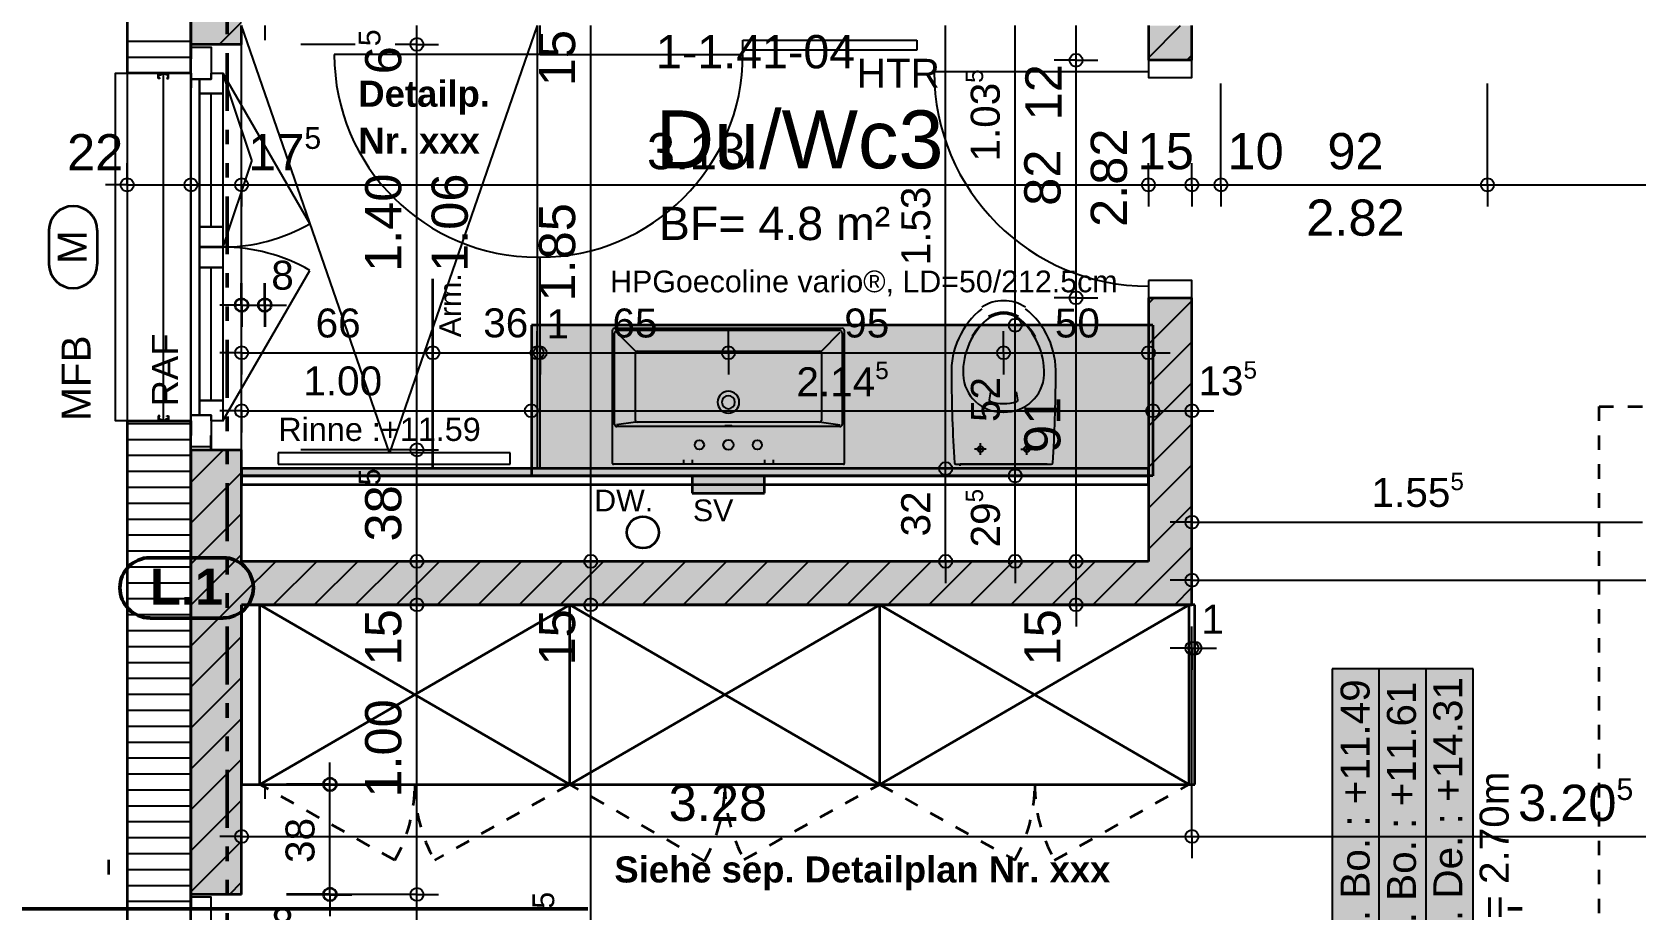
# Model space of a CAD drawing. Header units: centimetres. Extents: x 0.3 to 84.3, y 0.3 to 59.7.
# Drawn here: x 30.56 to 41.63, y 34.49 to 40.55 of the extents above; entities that cross this region are included whole.
import ezdxf

# ---------------------------------------------------------------- set-up
doc = ezdxf.new("R2010")
doc.units = ezdxf.units.CM
for name, pattern in [('AUSGEZOGEN', [0]), ('LINIE_17', [0.05, 0, -0.05]), ('LINIE_23', [0.79, 0.4, -0.13, 0, -0.13, 0, -0.13]), ('PHANTOM', [63.5, 31.75, -6.35, 6.35, -6.35, 6.35, -6.35]), ('PUNKT', [6.35, 0, -6.35]), ('RAND', [44.45, 12.7, -6.35, 12.7, -6.35, 0, -6.35]), ('STRICHPUNKT', [25.4, 12.7, -6.35, 0, -6.35]), ('VERDECKT', [9.525, 6.35, -3.175])]:
    doc.linetypes.add(name, pattern=pattern)
for name, color, linetype, lineweight in [('Bad', 7, 'AUSGEZOGEN', 25), ('Bauachsen grob', 7, 'RAND', 25), ('Daemmung', 7, 'AUSGEZOGEN', 35), ('Decke', 7, 'AUSGEZOGEN', 35), ('Detailmasse', 7, 'AUSGEZOGEN', 25), ('Einbaumoebel', 7, 'AUSGEZOGEN', 25), ('Fenster', 7, 'AUSGEZOGEN', 35), ('Fensterleibung Beton', 7, 'AUSGEZOGEN', 35), ('Fuellflaeche tragende Wände MW', 7, 'AUSGEZOGEN', 25), ('Konstruktion oben', 7, 'VERDECKT', 25), ('Leichtbauwaende', 7, 'AUSGEZOGEN', 35), ('Oeffnungsrichtung Fenster', 7, 'AUSGEZOGEN', 25), ('Raumbezeichnung', 7, 'AUSGEZOGEN', 35), ('Rolladen', 7, 'AUSGEZOGEN', 25), ('Schnittbegrenzung', 7, 'AUSGEZOGEN', 25), ('Text Koten', 7, 'AUSGEZOGEN', 50), ('Text Werkplan Ausfuehrung', 7, 'AUSGEZOGEN', 50), ('Tuerzarge', 7, 'AUSGEZOGEN', 25), ('Vermassung Decke', 180, 'VERDECKT', 50), ('Vorhangbrett', 7, 'AUSGEZOGEN', 25), ('Wand Mauerwerk tragend', 7, 'AUSGEZOGEN', 35), ('Werkplan- Ausfuehrungsmasse', 7, 'AUSGEZOGEN', 25)]:
    doc.layers.add(name, color=color, linetype=linetype, lineweight=lineweight)
for name, color, linetype, lineweight, true_color in [('Elektro Text', 7, 'AUSGEZOGEN', 35, 0x656565), ('Fachplaner Sanitaer', 7, 'AUSGEZOGEN', 35, 0x656565), ('HLK Apparate', 7, 'AUSGEZOGEN', 35, 0x656565), ('HLK Text', 7, 'AUSGEZOGEN', 35, 0x656565), ('Sanitaer Apparate', 7, 'AUSGEZOGEN', 35, 0x656565), ('Sanitaer Leitungen', 7, 'AUSGEZOGEN', 35, 0x656565), ('Sanitaer Text', 7, 'AUSGEZOGEN', 35, 0x656565), ('Sanitaer Vermassung', 7, 'AUSGEZOGEN', 35, 0x656565)]:
    doc.layers.add(name, color=color, linetype=linetype, lineweight=lineweight, true_color=true_color)
doc.styles.add('ARIAL', font='ARIAL.TTF')

msp = doc.modelspace()

# ---------------------------------------------------------------- hatches: boundary and pattern name
at = {"layer": 'Bad', "linetype": 'AUSGEZOGEN', "lineweight": 25, "true_color": 0xa8ffff}
h = msp.add_hatch(color=131, dxfattribs=at)
h.paths.add_polyline_path([(34.05, 38.994), (34.05, 37.534), (34.07, 37.534), (34.07, 38.994)])
h.paths.add_polyline_path([(34.05, 40.594), (34.05, 40.394), (34.07, 40.394), (34.07, 40.594)])
at = {"layer": 'Decke', "linetype": 'AUSGEZOGEN', "lineweight": 35, "true_color": 0xedf5de}
msp.add_hatch(color=7, dxfattribs=at).paths.add_polyline_path([(34.01, 38.524), (34.01, 37.484), (38.3, 37.484), (38.3, 38.524)])
at = {"layer": 'Fachplaner Sanitaer', "linetype": 'AUSGEZOGEN', "lineweight": 35, "true_color": 0xedf5de}
msp.add_hatch(color=7, dxfattribs=at).paths.add_polyline_path([(35.12, 37.484), (35.12, 37.364), (35.62, 37.364), (35.62, 37.484)])
at = {"layer": 'Fuellflaeche tragende Wände MW', "linetype": 'AUSGEZOGEN', "lineweight": 25}
h = msp.add_hatch(color=254, dxfattribs=at)
h.paths.add_polyline_path([(31.66, 47.164), (31.66, 40.464), (32.01, 40.464), (32.01, 47.164)])
h.paths.add_polyline_path([(31.66, 27.289), (32.01, 27.289), (32.01, 31.794), (31.66, 31.794)])
h.paths.add_polyline_path([(31.66, 34.594), (32.01, 34.594), (32.01, 37.664), (31.66, 37.664)])
for points in [[(38.27, 40.594), (38.27, 40.354), (38.57, 40.354), (38.57, 40.594)], [(38.27, 38.714), (38.27, 36.894), (38.57, 36.894), (38.57, 38.714)], [(32.01, 36.894), (32.01, 36.594), (38.57, 36.594), (38.57, 36.894)]]:
    msp.add_hatch(color=254, dxfattribs=at).paths.add_polyline_path(points)
at = {"layer": 'Leichtbauwaende', "linetype": 'AUSGEZOGEN', "lineweight": 25, "true_color": 0xababab}
msp.add_hatch(color=253, dxfattribs=at).paths.add_polyline_path([(32.01, 37.484), (38.27, 37.484), (38.27, 37.534), (32.01, 37.534)])
at = {"layer": 'Text Koten', "linetype": 'AUSGEZOGEN', "lineweight": 25, "true_color": 0xf1f1f1}
msp.add_hatch(color=7, dxfattribs=at).paths.add_polyline_path([(39.539, 33.904), (40.512, 33.904), (40.512, 36.151), (39.539, 36.151)])

# ---------------------------------------------------------------- linework, layer by layer
at = {"layer": 'Bad', "color": 7, "linetype": 'AUSGEZOGEN', "lineweight": 25}
for p, q in [((33.03, 37.644), (32.01, 40.594)), ((34.05, 40.594), (33.03, 37.644)), ((34.05, 40.594), (34.05, 40.394)), ((34.07, 40.394), (34.07, 40.594)), ((34.05, 40.394), (32.65, 40.394)), ((34.07, 40.394), (34.05, 40.394)), ((34.05, 40.394), (34.05, 38.994)), ((34.07, 40.394), (35.47, 40.394)), ((34.05, 38.994), (34.07, 38.994)), ((34.05, 38.994), (34.05, 37.534)), ((34.07, 37.534), (34.07, 38.994)), ((37.18, 38.065), (37.171, 38.009)), ((37.369, 38.009), (37.36, 38.065)), ((32.263, 37.644), (32.263, 37.564)), ((33.863, 37.644), (32.263, 37.644)), ((33.863, 37.564), (33.863, 37.644)), ((37.15, 37.669), (37.07, 37.669)), ((37.11, 37.629), (37.11, 37.709)), ((37.39, 37.669), (37.47, 37.669)), ((37.43, 37.629), (37.43, 37.709)), ((32.263, 37.564), (33.863, 37.564)), ((34.05, 37.534), (34.07, 37.534)), ((36.941, 37.564), (37.599, 37.564)), ((36.97, 37.554), (36.97, 37.564)), ((37.57, 37.564), (36.97, 37.564))]:
    msp.add_line(p, q, dxfattribs=at)
for centre in [(37.11, 37.669), (37.43, 37.669)]:
    msp.add_circle(centre, 0.02, dxfattribs=at)
for centre, radius, start, end in [((34.05, 40.394), 1.4, 180, 270), ((34.07, 40.394), 1.4, 270, 0), ((37.473, 38.2), 0.564, 128.9266, 181.9699), ((37.27, 38.421), 0.273, 56.4065, 123.5935), ((37.067, 38.2), 0.564, 358.0301, 51.0734), ((37.473, 38.2), 0.483, 129.4207, 181.9854), ((37.423, 38.221), 0.434, 126.1909, 148.4865), ((37.27, 38.421), 0.193, 57.467, 122.533), ((37.27, 38.409), 0.193, 57.467, 122.533), ((37.067, 38.2), 0.483, 358.0146, 50.5793), ((37.116, 38.221), 0.436, 30.8138, 53.7143), ((45.996, 38.191), 9.086, 180.0627, 183.8959), ((37.26, 38.195), 0.27, 182.3824, 272.0384), ((37.28, 38.195), 0.27, 267.9616, 357.6176), ((28.544, 38.191), 9.086, 356.1041, 359.9373), ((37.181, 38.007), 0.01, 171.1794, 254.028), ((37.27, 38.317), 0.333, 254.028, 285.972), ((37.359, 38.007), 0.01, 285.972, 8.8206), ((36.941, 37.574), 0.01, 184.6082, 270), ((37.599, 37.574), 0.01, 270, 355.3918)]:
    msp.add_arc(centre, radius, start, end, dxfattribs=at)
at = {"layer": 'Bauachsen grob', "color": 32, "linetype": 'LINIE_23', "lineweight": 50, "true_color": 0xc36e14}
msp.add_line((31.91, 1.394), (31.91, 57.974), dxfattribs=at)
at = {"layer": 'Daemmung', "color": 7, "linetype": 'AUSGEZOGEN', "lineweight": 35}
for p, q in [((31.22, 47.484), (31.22, 40.264)), ((31.66, 40.464), (31.66, 47.164)), ((31.66, 40.264), (31.66, 40.464)), ((31.66, 40.264), (31.22, 40.264)), ((31.22, 37.864), (31.66, 37.864)), ((31.22, 37.864), (31.22, 34.394)), ((31.66, 37.664), (31.66, 37.864)), ((31.66, 34.594), (31.66, 37.664)), ((31.66, 34.394), (31.66, 34.594))]:
    msp.add_line(p, q, dxfattribs=at)
at = {"layer": 'Daemmung', "color": 7, "linetype": 'AUSGEZOGEN', "lineweight": 25}
for p, q in [((31.66, 40.484), (31.22, 40.484)), ((31.66, 40.374), (31.22, 40.374)), ((31.66, 40.264), (31.22, 40.264)), ((31.66, 37.844), (31.22, 37.844)), ((31.66, 37.734), (31.22, 37.734)), ((31.66, 37.624), (31.22, 37.624)), ((31.66, 37.624), (31.22, 37.624)), ((31.66, 37.514), (31.22, 37.514)), ((31.66, 37.404), (31.22, 37.404)), ((31.66, 37.294), (31.22, 37.294)), ((31.66, 37.184), (31.22, 37.184)), ((31.66, 37.184), (31.22, 37.184)), ((31.66, 37.074), (31.22, 37.074)), ((31.66, 36.964), (31.22, 36.964)), ((31.66, 36.854), (31.22, 36.854)), ((31.66, 36.744), (31.22, 36.744)), ((31.66, 36.744), (31.22, 36.744)), ((31.66, 36.634), (31.22, 36.634)), ((31.66, 36.524), (31.22, 36.524)), ((31.66, 36.414), (31.22, 36.414)), ((31.66, 36.304), (31.22, 36.304)), ((31.66, 36.304), (31.22, 36.304)), ((31.66, 36.194), (31.22, 36.194)), ((31.66, 36.084), (31.22, 36.084)), ((31.66, 35.974), (31.22, 35.974)), ((31.66, 35.864), (31.22, 35.864)), ((31.66, 35.864), (31.22, 35.864)), ((31.66, 35.754), (31.22, 35.754)), ((31.66, 35.644), (31.22, 35.644)), ((31.66, 35.534), (31.22, 35.534)), ((31.66, 35.424), (31.22, 35.424)), ((31.66, 35.424), (31.22, 35.424)), ((31.66, 35.314), (31.22, 35.314)), ((31.66, 35.204), (31.22, 35.204)), ((31.66, 35.094), (31.22, 35.094)), ((31.66, 34.984), (31.22, 34.984)), ((31.66, 34.984), (31.22, 34.984)), ((31.66, 34.874), (31.22, 34.874)), ((31.66, 34.764), (31.22, 34.764)), ((31.66, 34.654), (31.22, 34.654))]:
    msp.add_line(p, q, dxfattribs=at)
at = {"layer": 'Daemmung', "color": 7, "linetype": 'VERDECKT', "lineweight": 25}
msp.add_line((31.22, 40.264), (31.22, 37.864), dxfattribs=at)
at = {"layer": 'Daemmung', "color": 7, "linetype": 'AUSGEZOGEN', "lineweight": 25}
msp.add_lwpolyline([(31.66, 34.544), (31.22, 34.544), (31.22, 34.544)], dxfattribs=at)
msp.add_lwpolyline([(31.66, 34.544), (31.22, 34.544), (31.22, 34.544)], dxfattribs=at)
at = {"layer": 'Decke', "color": 92, "linetype": 'RAND', "lineweight": 35, "true_color": 0x00c600}
for p, q in [((34.01, 38.524), (34.01, 37.484)), ((38.3, 38.524), (34.01, 38.524)), ((38.3, 38.524), (38.3, 37.484)), ((38.3, 37.484), (34.01, 37.484))]:
    msp.add_line(p, q, dxfattribs=at)
at = {"layer": 'Decke', "color": 92, "linetype": 'LINIE_17', "lineweight": 35, "true_color": 0x00c600}
for p, q in [((41.38, 37.964), (51.95, 37.964)), ((41.38, 28.464), (41.38, 37.964))]:
    msp.add_line(p, q, dxfattribs=at)
at = {"layer": 'Detailmasse', "color": 240, "linetype": 'AUSGEZOGEN', "lineweight": 25}
for p, q in [((38.57, 36.764), (38.57, 36.914)), ((38.57, 36.764), (38.42, 36.764)), ((38.57, 36.764), (38.57, 36.614)), ((38.57, 36.294), (38.57, 36.444)), ((38.59, 36.294), (38.59, 36.444)), ((38.57, 36.294), (38.42, 36.294)), ((38.57, 36.294), (38.57, 36.144)), ((38.57, 36.294), (38.57, 36.294)), ((38.57, 36.294), (38.59, 36.294)), ((38.59, 36.294), (38.59, 36.144)), ((38.59, 36.294), (38.59, 36.294)), ((38.59, 36.294), (38.74, 36.294))]:
    msp.add_line(p, q, dxfattribs=at)
msp.add_lwpolyline([(38.57, 36.764), (41.582, 36.764), (41.582, 36.764), (42.666, 36.764), (42.666, 36.764), (44.39, 36.764)], dxfattribs=at)
for centre in [(38.57, 36.764), (38.57, 36.294), (38.59, 36.294)]:
    msp.add_circle(centre, 0.045, dxfattribs=at)
at = {"layer": 'Einbaumoebel', "color": 7, "linetype": 'AUSGEZOGEN', "lineweight": 35}
for p, q in [((32.01, 36.594), (32.01, 35.354)), ((38.59, 36.594), (32.01, 36.594)), ((32.135, 35.354), (32.135, 36.594)), ((34.275, 35.354), (32.135, 36.594)), ((32.135, 35.354), (34.275, 36.594)), ((34.275, 35.354), (34.275, 36.594)), ((34.275, 36.594), (36.415, 35.354)), ((36.415, 36.594), (34.275, 35.354)), ((36.415, 35.354), (36.415, 36.594)), ((36.415, 36.594), (38.55, 35.354)), ((38.55, 36.594), (36.415, 35.354)), ((38.55, 35.354), (38.55, 36.594)), ((38.59, 35.354), (38.59, 36.594)), ((32.01, 35.354), (38.59, 35.354))]:
    msp.add_line(p, q, dxfattribs=at)
at = {"layer": 'Einbaumoebel', "color": 7, "linetype": 'LINIE_17', "lineweight": 35}
for p, q in [((33.068, 34.83), (32.135, 35.354)), ((34.275, 35.354), (33.342, 34.83)), ((35.205, 34.824), (34.275, 35.354)), ((35.479, 34.836), (36.415, 35.354)), ((36.415, 35.354), (37.348, 34.83)), ((37.622, 34.83), (38.55, 35.354))]:
    msp.add_line(p, q, dxfattribs=at)
for centre, start, end in [((32.135, 35.354), 330.6772, 0), ((34.275, 35.354), 180, 209.3228), ((34.275, 35.354), 330.3268, 0), ((36.415, 35.354), 180, 208.9798), ((36.415, 35.354), 330.6772, 0), ((38.555, 35.354), 180, 209.3228)]:
    msp.add_arc(centre, 1.07, start, end, dxfattribs=at)
at = {"layer": 'Elektro Text', "color": 40, "linetype": 'AUSGEZOGEN', "lineweight": 35}
for p, q in [((30.68, 39.18), (30.68, 38.947)), ((31.013, 39.18), (31.013, 38.947))]:
    msp.add_line(p, q, dxfattribs=at)
for centre, start, end in [((30.847, 39.18), 0, 180), ((30.847, 38.947), 180, 0)]:
    msp.add_arc(centre, 0.167, start, end, dxfattribs=at)
at = {"layer": 'Fachplaner Sanitaer', "color": 55, "linetype": 'VERDECKT', "lineweight": 35, "true_color": 0x91b44b}
for p, q in [((35.12, 37.484), (35.12, 37.364)), ((35.62, 37.484), (35.12, 37.484)), ((35.62, 37.364), (35.62, 37.484)), ((35.12, 37.364), (35.62, 37.364))]:
    msp.add_line(p, q, dxfattribs=at)
at = {"layer": 'Fenster', "color": 7, "linetype": 'AUSGEZOGEN', "lineweight": 25}
for p, q in [((31.8, 39.205), (31.8, 40.124)), ((31.8, 38.004), (31.8, 38.923))]:
    msp.add_line(p, q, dxfattribs=at)
for points in [[(31.66, 40.224), (31.66, 40.444), (31.8, 40.444), (31.8, 40.224), (31.66, 40.224)], [(31.66, 37.864), (31.14, 37.864), (31.14, 40.264), (31.66, 40.264), (31.66, 37.864)], [(31.72, 40.224), (31.72, 39.065), (31.8, 39.065), (31.8, 39.063), (31.72, 39.063), (31.72, 37.904), (31.66, 37.904), (31.66, 40.224), (31.72, 40.224)], [(31.72, 40.124), (31.72, 40.224), (31.8, 40.224), (31.8, 40.264), (31.88, 40.264), (31.88, 40.124), (31.72, 40.124)], [(31.72, 39.205), (31.72, 40.124), (31.88, 40.124), (31.88, 39.205), (31.72, 39.205)], [(31.8, 39.065), (31.72, 39.065), (31.72, 39.205), (31.88, 39.205), (31.88, 39.065), (31.8, 39.065)], [(31.72, 38.923), (31.72, 39.063), (31.8, 39.063), (31.88, 39.063), (31.88, 38.923), (31.72, 38.923)], [(31.72, 38.004), (31.72, 38.923), (31.88, 38.923), (31.88, 38.004), (31.72, 38.004)], [(31.8, 37.864), (31.8, 37.904), (31.72, 37.904), (31.72, 38.004), (31.88, 38.004), (31.88, 37.864), (31.8, 37.864)], [(31.66, 37.684), (31.66, 37.904), (31.8, 37.904), (31.8, 37.684), (31.66, 37.684)], [(31.66, 34.574), (31.66, 34.354), (31.8, 34.354), (31.8, 34.574), (31.66, 34.574)]]:
    msp.add_lwpolyline(points, dxfattribs=at)
at = {"layer": 'Fensterleibung Beton', "color": 7, "linetype": 'AUSGEZOGEN', "lineweight": 25}
msp.add_line((32.01, 37.664), (32.01, 40.464), dxfattribs=at)
at = {"layer": 'HLK Apparate', "color": 251, "linetype": 'AUSGEZOGEN', "lineweight": 25, "true_color": 0x656565}
for p, q in [((35.47, 40.424), (35.47, 40.494)), ((35.47, 40.494), (36.67, 40.494)), ((36.67, 40.424), (35.47, 40.424)), ((36.67, 40.494), (36.67, 40.424))]:
    msp.add_line(p, q, dxfattribs=at)
at = {"layer": 'Konstruktion oben', "color": 7, "linetype": 'PUNKT', "lineweight": 35}
msp.add_line((31.092, 47.732), (31.092, 10.796), dxfattribs=at)
at = {"layer": 'Leichtbauwaende', "color": 7, "linetype": 'AUSGEZOGEN', "lineweight": 35}
for p, q in [((38.27, 37.534), (32.01, 37.534)), ((32.01, 37.534), (32.01, 37.484)), ((38.27, 37.484), (38.27, 37.534)), ((32.01, 37.484), (38.27, 37.484)), ((38.27, 37.484), (32.01, 37.484)), ((32.01, 37.484), (32.01, 37.424)), ((32.01, 37.424), (38.27, 37.424)), ((38.27, 37.424), (38.27, 37.484))]:
    msp.add_line(p, q, dxfattribs=at)
at = {"layer": 'Oeffnungsrichtung Fenster', "color": 7, "linetype": 'AUSGEZOGEN', "lineweight": 25}
for p, q in [((31.88, 40.264), (32.48, 39.225)), ((32.08, 39.664), (31.88, 40.264)), ((32.08, 39.664), (31.88, 39.065)), ((31.88, 37.864), (32.48, 38.903))]:
    msp.add_line(p, q, dxfattribs=at)
for centre, start, end in [((31.88, 40.264), 270, 300), ((31.88, 37.864), 60, 90)]:
    msp.add_arc(centre, 1.2, start, end, dxfattribs=at)
at = {"layer": 'Rolladen', "color": 7, "linetype": 'AUSGEZOGEN', "lineweight": 25}
for p, q in [((31.438, 40.263), (31.434, 40.263)), ((31.434, 40.229), (31.434, 40.263)), ((31.446, 40.229), (31.434, 40.229)), ((31.438, 40.257), (31.438, 40.263)), ((31.438, 40.257), (31.452, 40.257)), ((31.438, 40.253), (31.454, 40.253)), ((31.438, 40.233), (31.438, 40.253)), ((31.438, 40.233), (31.446, 40.233)), ((31.446, 40.233), (31.446, 40.229)), ((31.452, 40.257), (31.459, 40.264)), ((31.454, 40.253), (31.461, 40.26)), ((31.481, 40.264), (31.459, 40.264)), ((31.461, 40.26), (31.479, 40.26)), ((31.475, 40.264), (31.465, 40.264)), ((31.476, 40.264), (31.475, 40.264)), ((31.486, 40.253), (31.479, 40.26)), ((31.488, 40.257), (31.481, 40.264)), ((31.502, 40.253), (31.486, 40.253)), ((31.502, 40.257), (31.488, 40.257)), ((31.494, 40.233), (31.494, 40.229)), ((31.502, 40.233), (31.494, 40.233)), ((31.494, 40.229), (31.506, 40.229)), ((31.502, 40.257), (31.502, 40.263)), ((31.506, 40.263), (31.502, 40.263)), ((31.502, 40.233), (31.502, 40.253)), ((31.506, 40.229), (31.506, 40.263)), ((31.446, 37.899), (31.434, 37.899)), ((31.434, 37.899), (31.434, 37.865)), ((31.438, 37.865), (31.434, 37.865)), ((31.438, 37.895), (31.438, 37.875)), ((31.438, 37.895), (31.446, 37.895)), ((31.438, 37.875), (31.454, 37.875)), ((31.438, 37.871), (31.438, 37.865)), ((31.438, 37.871), (31.452, 37.871)), ((31.446, 37.895), (31.446, 37.899)), ((31.452, 37.871), (31.459, 37.864)), ((31.454, 37.875), (31.461, 37.868)), ((31.481, 37.864), (31.459, 37.864)), ((31.461, 37.868), (31.479, 37.868)), ((31.475, 37.864), (31.465, 37.864)), ((31.476, 37.864), (31.475, 37.864)), ((31.486, 37.875), (31.479, 37.868)), ((31.488, 37.871), (31.481, 37.864)), ((31.502, 37.875), (31.486, 37.875)), ((31.502, 37.871), (31.488, 37.871)), ((31.494, 37.899), (31.506, 37.899)), ((31.494, 37.895), (31.494, 37.899)), ((31.502, 37.895), (31.494, 37.895)), ((31.502, 37.895), (31.502, 37.875)), ((31.502, 37.871), (31.502, 37.865)), ((31.506, 37.865), (31.502, 37.865)), ((31.506, 37.899), (31.506, 37.865))]:
    msp.add_line(p, q, dxfattribs=at)
at = {"layer": 'Rolladen', "color": 7, "linetype": 'PHANTOM', "lineweight": 25}
msp.add_line((31.47, 37.864), (31.47, 40.264), dxfattribs=at)
at = {"layer": 'Sanitaer Apparate', "color": 240, "linetype": 'VERDECKT', "lineweight": 35}
msp.add_line((33.33, 37.534), (33.33, 38.844), dxfattribs=at)
at = {"layer": 'Sanitaer Apparate', "color": 7, "linetype": 'AUSGEZOGEN', "lineweight": 25}
for p, q in [((34.57, 37.57), (34.57, 38.49)), ((34.584, 38.504), (36.156, 38.504)), ((34.584, 37.84), (34.584, 38.47)), ((34.728, 38.346), (34.598, 38.476)), ((34.604, 38.49), (36.136, 38.49)), ((36.012, 38.346), (36.142, 38.476)), ((36.156, 38.47), (36.156, 37.84)), ((36.17, 38.49), (36.17, 37.57)), ((34.728, 37.866), (34.728, 38.334)), ((34.74, 38.346), (36, 38.346)), ((36.012, 38.334), (36.012, 37.866)), ((34.728, 37.854), (34.598, 37.837)), ((36, 37.854), (34.74, 37.854)), ((36.012, 37.854), (36.142, 37.837)), ((36.164, 37.564), (34.576, 37.564)), ((35.06, 37.596), (35.06, 37.566)), ((35.121, 37.596), (35.121, 37.566)), ((35.619, 37.596), (35.619, 37.566)), ((35.68, 37.596), (35.68, 37.566))]:
    msp.add_line(p, q, dxfattribs=at)
msp.add_lwpolyline([(36.14, 37.824), (35.37, 37.824), (34.6, 37.824)], dxfattribs=at)
for centre, radius in [((35.17, 37.698), 0.032), ((35.37, 37.698), 0.035), ((35.57, 37.698), 0.032)]:
    msp.add_circle(centre, radius, dxfattribs=at)
for centre, radius, start, end in [((34.584, 38.49), 0.014, 90, 180), ((34.604, 38.47), 0.02, 90, 180), ((36.136, 38.47), 0.02, 0, 90), ((36.156, 38.49), 0.014, 0, 90), ((34.74, 38.334), 0.012, 90, 180), ((36, 38.334), 0.012, 0, 90), ((35.37, 37.993), 0.075, 90, 270), ((35.37, 37.993), 0.045, 90, 270), ((35.37, 37.993), 0.075, 270, 90), ((35.37, 37.993), 0.045, 270, 90), ((34.74, 37.866), 0.012, 180, 270), ((36, 37.866), 0.012, 270, 0), ((34.6, 37.84), 0.016, 180, 270), ((36.14, 37.84), 0.016, 270, 0), ((34.576, 37.57), 0.006, 180, 270), ((36.164, 37.57), 0.006, 270, 0)]:
    msp.add_arc(centre, radius, start, end, dxfattribs=at)
msp.add_ellipse((35.37, 37.83), major_axis=(-0.024, 0), ratio=0.087489, dxfattribs=at)
at = {"layer": 'Sanitaer Leitungen', "color": 251, "linetype": 'AUSGEZOGEN', "lineweight": 35, "true_color": 0x656565}
msp.add_circle((34.78, 37.094), 0.11, dxfattribs=at)
at = {"layer": 'Sanitaer Vermassung', "color": 240, "linetype": 'AUSGEZOGEN', "lineweight": 25}
for p, q in [((36.87, 37.534), (36.87, 40.594)), ((32.01, 38.334), (32.01, 38.484)), ((33.33, 38.334), (33.33, 38.484)), ((34.05, 38.334), (34.05, 38.484)), ((34.07, 38.334), (34.07, 38.484)), ((35.37, 38.334), (35.37, 38.484)), ((37.27, 38.334), (37.27, 38.484)), ((38.27, 38.334), (38.27, 38.484)), ((32.01, 38.334), (31.86, 38.334)), ((32.01, 38.334), (32.01, 38.184)), ((32.01, 38.334), (32.01, 38.334)), ((33.33, 38.334), (33.33, 38.184)), ((33.33, 38.334), (33.33, 38.334)), ((33.33, 38.334), (34.05, 38.334)), ((34.05, 38.334), (34.05, 38.184)), ((34.05, 38.334), (34.05, 38.334)), ((34.05, 38.334), (34.07, 38.334)), ((34.07, 38.334), (34.07, 38.184)), ((34.07, 38.334), (34.07, 38.334)), ((34.07, 38.334), (35.37, 38.334)), ((35.37, 38.334), (35.37, 38.184)), ((35.37, 38.334), (35.37, 38.334)), ((35.37, 38.334), (37.27, 38.334)), ((37.27, 38.334), (37.27, 38.184)), ((37.27, 38.334), (37.27, 38.334)), ((37.27, 38.334), (38.27, 38.334)), ((38.27, 38.334), (38.27, 38.184)), ((38.27, 38.334), (38.27, 38.334)), ((38.27, 38.334), (38.42, 38.334)), ((36.87, 37.534), (36.72, 37.534)), ((36.87, 37.534), (37.02, 37.534)), ((36.87, 37.534), (36.87, 37.534)), ((36.87, 36.894), (36.87, 37.534)), ((36.87, 36.894), (36.72, 36.894)), ((36.87, 36.894), (37.02, 36.894)), ((36.87, 36.894), (36.87, 36.894)), ((36.87, 36.894), (36.87, 36.744))]:
    msp.add_line(p, q, dxfattribs=at)
msp.add_lwpolyline([(32.01, 38.334), (32.345, 38.334), (32.345, 38.334), (33.33, 38.334)], dxfattribs=at)
for centre in [(32.01, 38.334), (33.33, 38.334), (34.05, 38.334), (34.07, 38.334), (35.37, 38.334), (37.27, 38.334), (38.27, 38.334), (36.87, 37.534), (36.87, 36.894)]:
    msp.add_circle(centre, 0.045, dxfattribs=at)
at = {"layer": 'Schnittbegrenzung', "color": 14, "linetype": 'STRICHPUNKT', "lineweight": 50, "true_color": 0xb20000}
msp.add_line((21.7, 34.494), (72.516, 34.494), dxfattribs=at)
at = {"layer": 'Text Koten', "color": 7, "linetype": 'AUSGEZOGEN', "lineweight": 25}
for p, q in [((39.539, 36.151), (39.539, 33.904)), ((40.512, 36.151), (39.539, 36.151)), ((39.863, 33.904), (39.863, 36.151)), ((40.187, 33.904), (40.187, 36.151)), ((40.512, 33.904), (40.512, 36.151))]:
    msp.add_line(p, q, dxfattribs=at)
at = {"layer": 'Text Werkplan Ausfuehrung', "color": 92, "linetype": 'AUSGEZOGEN', "lineweight": 50, "true_color": 0x00b300}
for p, q in [((31.883, 36.919), (31.378, 36.919)), ((31.883, 36.502), (31.378, 36.502))]:
    msp.add_line(p, q, dxfattribs=at)
for centre, start, end in [((31.378, 36.711), 90, 270), ((31.883, 36.711), 270, 90)]:
    msp.add_arc(centre, 0.208, start, end, dxfattribs=at)
at = {"layer": 'Tuerzarge', "color": 7, "linetype": 'AUSGEZOGEN', "lineweight": 25}
msp.add_line((38.27, 40.274), (36.79, 40.274), dxfattribs=at)
for points in [[(38.27, 40.354), (38.27, 40.234), (38.57, 40.234), (38.57, 40.354), (38.27, 40.354)], [(38.27, 38.834), (38.27, 38.714), (38.57, 38.714), (38.57, 38.834), (38.27, 38.834)]]:
    msp.add_lwpolyline(points, dxfattribs=at)
msp.add_arc((38.27, 40.274), 1.48, 180, 270, dxfattribs=at)
at = {"layer": 'Vermassung Decke', "color": 92, "linetype": 'AUSGEZOGEN', "lineweight": 25, "true_color": 0x00c600}
for p, q in [((37.35, 38.524), (37.35, 40.594)), ((37.35, 38.524), (37.2, 38.524)), ((37.35, 38.524), (37.5, 38.524)), ((37.35, 38.524), (37.35, 38.524)), ((37.35, 37.484), (37.35, 38.524)), ((32.01, 37.934), (32.01, 38.084)), ((34.01, 37.934), (34.01, 38.084)), ((38.3, 37.934), (38.3, 38.084)), ((38.57, 37.934), (38.57, 38.084)), ((32.01, 37.934), (31.86, 37.934)), ((32.01, 37.934), (32.01, 37.784)), ((32.01, 37.934), (32.01, 37.934)), ((34.01, 37.934), (34.01, 37.784)), ((34.01, 37.934), (34.01, 37.934)), ((34.01, 37.934), (38.3, 37.934)), ((38.3, 37.934), (38.3, 37.784)), ((38.3, 37.934), (38.3, 37.934)), ((38.3, 37.934), (38.57, 37.934)), ((38.57, 37.934), (38.57, 37.784)), ((38.57, 37.934), (38.57, 37.934)), ((38.57, 37.934), (38.72, 37.934)), ((37.35, 37.484), (37.2, 37.484)), ((37.35, 37.484), (37.5, 37.484)), ((37.35, 37.484), (37.35, 37.484)), ((37.35, 36.894), (37.35, 37.484)), ((38.57, 37.164), (38.57, 37.314)), ((38.57, 37.164), (38.42, 37.164)), ((38.57, 37.164), (38.57, 37.014)), ((38.57, 37.164), (38.57, 37.164)), ((37.35, 36.894), (37.2, 36.894)), ((37.35, 36.894), (37.5, 36.894)), ((37.35, 36.894), (37.35, 36.894)), ((37.35, 36.894), (37.35, 36.744))]:
    msp.add_line(p, q, dxfattribs=at)
for points in [[(32.01, 37.934), (32.259, 37.934), (32.259, 37.934), (34.01, 37.934)], [(38.57, 37.164), (39.65, 37.164), (39.65, 37.164), (41.68, 37.164)]]:
    msp.add_lwpolyline(points, dxfattribs=at)
for centre in [(37.35, 38.524), (32.01, 37.934), (34.01, 37.934), (38.3, 37.934), (38.57, 37.934), (37.35, 37.484), (38.57, 37.164), (37.35, 36.894)]:
    msp.add_circle(centre, 0.045, dxfattribs=at)
at = {"layer": 'Vorhangbrett', "color": 191, "linetype": 'PUNKT', "lineweight": 25, "true_color": 0xbe96ea}
for p, q in [((32.17, 40.594), (32.17, 37.534)), ((32.17, 35.354), (32.17, 31.824))]:
    msp.add_line(p, q, dxfattribs=at)
at = {"layer": 'Vorhangbrett', "color": 191, "linetype": 'AUSGEZOGEN', "lineweight": 35, "true_color": 0xbe96ea}
for p, q in [((32.01, 38.664), (32.01, 38.814)), ((32.17, 38.664), (32.17, 38.814)), ((32.01, 38.664), (32.01, 38.514)), ((32.17, 38.664), (32.17, 38.514)), ((32.62, 35.354), (32.32, 35.354)), ((32.62, 35.354), (32.47, 35.354)), ((32.62, 35.354), (32.77, 35.354)), ((32.62, 34.594), (32.47, 34.594)), ((32.62, 34.594), (32.77, 34.594))]:
    msp.add_line(p, q, dxfattribs=at)
at = {"layer": 'Vorhangbrett', "color": 191, "linetype": 'AUSGEZOGEN', "lineweight": 25, "true_color": 0xbe96ea}
for p, q in [((32.01, 38.664), (31.86, 38.664)), ((32.17, 38.664), (32.32, 38.664)), ((32.62, 35.354), (32.62, 35.504)), ((32.62, 34.594), (32.62, 35.354)), ((32.62, 34.594), (32.62, 34.444))]:
    msp.add_line(p, q, dxfattribs=at)
msp.add_lwpolyline([(32.01, 38.664), (32.04, 38.664), (32.04, 38.664), (32.17, 38.664)], dxfattribs=at)
at = {"layer": 'Vorhangbrett', "color": 191, "linetype": 'AUSGEZOGEN', "lineweight": 35, "true_color": 0xbe96ea}
msp.add_lwpolyline([(32.62, 34.594), (32.375, 34.594), (32.375, 34.594), (32.32, 34.594)], dxfattribs=at)
for centre in [(32.01, 38.664), (32.17, 38.664), (32.62, 35.354), (32.62, 34.594)]:
    msp.add_circle(centre, 0.045, dxfattribs=at)
at = {"layer": 'Wand Mauerwerk tragend', "color": 7, "linetype": 'AUSGEZOGEN', "lineweight": 35}
for p, q in [((31.66, 47.164), (31.66, 40.464)), ((32.01, 40.464), (32.01, 40.594)), ((38.27, 40.594), (38.27, 40.354)), ((38.57, 40.354), (38.57, 40.594)), ((31.8, 40.464), (31.66, 40.464)), ((32.01, 40.464), (31.8, 40.464)), ((38.57, 40.354), (38.27, 40.354)), ((38.27, 38.714), (38.57, 38.714)), ((38.27, 38.714), (38.27, 37.534)), ((38.57, 36.894), (38.57, 38.714)), ((31.66, 37.664), (31.8, 37.664)), ((31.66, 37.664), (31.66, 34.594)), ((31.8, 37.664), (32.01, 37.664)), ((32.01, 37.534), (32.01, 37.664)), ((32.01, 37.484), (32.01, 37.534)), ((38.27, 37.534), (38.27, 37.484)), ((32.01, 37.424), (32.01, 37.484)), ((32.01, 36.894), (32.01, 37.424)), ((38.27, 37.484), (38.27, 37.424)), ((38.27, 37.424), (38.27, 36.894)), ((38.27, 36.894), (32.01, 36.894)), ((38.57, 36.594), (38.57, 36.894)), ((32.01, 36.594), (38.57, 36.594)), ((32.01, 34.594), (32.01, 36.594)), ((31.8, 34.594), (31.66, 34.594)), ((32.01, 34.594), (31.8, 34.594))]:
    msp.add_line(p, q, dxfattribs=at)
at = {"layer": 'Wand Mauerwerk tragend', "color": 7, "linetype": 'AUSGEZOGEN', "lineweight": 25}
for p, q in [((31.856, 40.464), (32.01, 40.618)), ((38.27, 40.372), (38.492, 40.594)), ((38.27, 38.675), (38.309, 38.714)), ((31.66, 37.439), (31.885, 37.664)), ((32.01, 36.658), (32.246, 36.894)), ((32.229, 36.594), (32.529, 36.894)), ((32.512, 36.594), (32.812, 36.894)), ((32.795, 36.594), (33.095, 36.894)), ((33.077, 36.594), (33.377, 36.894)), ((33.36, 36.594), (33.66, 36.894)), ((33.643, 36.594), (33.943, 36.894)), ((33.926, 36.594), (34.226, 36.894)), ((34.209, 36.594), (34.509, 36.894)), ((34.492, 36.594), (34.792, 36.894)), ((34.774, 36.594), (35.074, 36.894)), ((35.057, 36.594), (35.357, 36.894)), ((35.34, 36.594), (35.64, 36.894)), ((35.623, 36.594), (35.923, 36.894)), ((35.906, 36.594), (36.206, 36.894)), ((36.189, 36.594), (36.489, 36.894)), ((36.471, 36.594), (36.771, 36.894)), ((36.754, 36.594), (37.054, 36.894)), ((37.037, 36.594), (37.337, 36.894)), ((37.32, 36.594), (37.62, 36.894)), ((37.603, 36.594), (37.903, 36.894)), ((37.886, 36.594), (38.186, 36.894)), ((38.169, 36.594), (38.469, 36.894)), ((38.451, 36.594), (38.57, 36.713))]:
    msp.add_line(p, q, dxfattribs=at)
at = {"layer": 'Wand Mauerwerk tragend', "color": 180, "linetype": 'PUNKT', "lineweight": 35}
for p, q in [((31.8, 40.464), (31.66, 40.464)), ((31.66, 40.464), (31.66, 40.264)), ((31.8, 37.664), (31.8, 40.464)), ((31.66, 40.264), (31.66, 37.864)), ((31.66, 37.864), (31.66, 37.664)), ((31.66, 37.664), (31.8, 37.664)), ((31.8, 34.594), (31.66, 34.594)), ((31.66, 34.594), (31.66, 34.394)), ((31.8, 31.794), (31.8, 34.594))]:
    msp.add_line(p, q, dxfattribs=at)
at = {"layer": 'Wand Mauerwerk tragend', "color": 7, "linetype": 'AUSGEZOGEN', "lineweight": 25}
for points in [[(38.534, 40.354), (38.57, 40.39), (38.57, 40.39)], [(38.27, 38.393), (38.57, 38.693), (38.57, 38.693)], [(38.27, 38.11), (38.57, 38.41), (38.57, 38.41)], [(38.27, 37.827), (38.57, 38.127), (38.57, 38.127)], [(38.27, 37.544), (38.57, 37.844), (38.57, 37.844)], [(38.27, 37.261), (38.57, 37.561), (38.57, 37.561)], [(31.66, 37.157), (32.01, 37.507), (32.01, 37.507)], [(31.66, 36.874), (32.01, 37.224), (32.01, 37.224)], [(38.27, 36.978), (38.57, 37.278), (38.57, 37.278)], [(38.469, 36.894), (38.57, 36.995), (38.57, 36.995)], [(31.66, 36.591), (32.01, 36.941), (32.01, 36.941)], [(31.66, 36.308), (32.01, 36.658), (32.01, 36.658)], [(31.66, 36.025), (32.01, 36.375), (32.01, 36.375)], [(31.66, 35.742), (32.01, 36.092), (32.01, 36.092)], [(31.66, 35.459), (32.01, 35.809), (32.01, 35.809)], [(31.66, 35.177), (32.01, 35.527), (32.01, 35.527)], [(31.66, 34.894), (32.01, 35.244), (32.01, 35.244)], [(31.66, 34.611), (32.01, 34.961), (32.01, 34.961)], [(31.926, 34.594), (32.01, 34.678), (32.01, 34.678)]]:
    msp.add_lwpolyline(points, dxfattribs=at)
at = {"layer": 'Werkplan- Ausfuehrungsmasse', "color": 7, "linetype": 'AUSGEZOGEN', "lineweight": 25}
for p, q in [((33.22, 40.464), (33.22, 40.594)), ((34.42, 36.894), (34.42, 40.594)), ((37.77, 40.354), (37.77, 40.594)), ((32.795, 40.464), (32.42, 40.464)), ((33.22, 40.464), (33.07, 40.464)), ((33.22, 40.464), (33.37, 40.464)), ((33.22, 37.664), (33.22, 40.464)), ((37.77, 40.354), (37.62, 40.354)), ((37.77, 40.354), (37.92, 40.354)), ((37.77, 40.354), (37.77, 40.354)), ((37.77, 38.714), (37.77, 40.354)), ((31.22, 39.494), (31.22, 39.644)), ((31.66, 39.494), (31.66, 39.644)), ((32.01, 39.494), (32.01, 39.644)), ((38.27, 39.494), (38.27, 39.644)), ((38.57, 39.494), (38.57, 39.644)), ((38.77, 39.494), (38.77, 39.644)), ((40.61, 39.494), (40.61, 39.644)), ((31.22, 39.494), (31.07, 39.494)), ((31.22, 39.494), (31.22, 39.344)), ((31.22, 39.494), (31.22, 39.494)), ((31.22, 39.494), (31.66, 39.494)), ((31.66, 39.494), (31.66, 39.344)), ((31.66, 39.494), (31.66, 39.494)), ((31.66, 39.494), (32.01, 39.494)), ((32.01, 39.494), (32.01, 39.344)), ((32.01, 39.494), (32.01, 39.494)), ((38.27, 39.494), (38.27, 39.344)), ((38.27, 39.494), (38.27, 39.494)), ((38.27, 39.494), (38.57, 39.494)), ((38.57, 39.494), (38.57, 39.344)), ((38.57, 39.494), (38.57, 39.494)), ((38.57, 39.494), (38.77, 39.494)), ((38.77, 39.494), (38.77, 39.344)), ((38.77, 39.494), (40.61, 39.494)), ((40.61, 39.494), (40.61, 39.344)), ((40.61, 39.494), (47.25, 39.494)), ((37.77, 38.714), (37.62, 38.714)), ((37.77, 38.714), (37.92, 38.714)), ((37.77, 38.714), (37.77, 38.714)), ((37.77, 36.894), (37.77, 38.714)), ((33.22, 37.664), (33.07, 37.664)), ((33.22, 37.664), (33.37, 37.664)), ((33.22, 36.894), (33.22, 37.664)), ((33.22, 36.894), (33.07, 36.894)), ((33.22, 36.894), (33.37, 36.894)), ((33.22, 36.894), (33.22, 36.894)), ((33.22, 36.594), (33.22, 36.894)), ((34.42, 36.894), (34.27, 36.894)), ((34.42, 36.894), (34.57, 36.894)), ((34.42, 36.894), (34.42, 36.894)), ((34.42, 36.594), (34.42, 36.894)), ((37.77, 36.894), (37.62, 36.894)), ((37.77, 36.894), (37.92, 36.894)), ((37.77, 36.894), (37.77, 36.894)), ((33.22, 36.594), (33.07, 36.594)), ((33.22, 36.594), (33.37, 36.594)), ((33.22, 36.594), (33.22, 36.594)), ((33.22, 34.594), (33.22, 36.594)), ((34.42, 36.594), (34.27, 36.594)), ((34.42, 36.594), (34.57, 36.594)), ((34.42, 36.594), (34.42, 36.594)), ((34.42, 31.824), (34.42, 36.594)), ((37.77, 36.594), (37.62, 36.594)), ((37.77, 36.594), (37.92, 36.594)), ((37.77, 36.594), (37.77, 36.594)), ((37.77, 36.594), (37.77, 36.444)), ((32.01, 34.994), (32.01, 35.144)), ((38.57, 34.994), (38.57, 35.144)), ((32.01, 34.994), (31.86, 34.994)), ((32.01, 34.994), (32.01, 34.844)), ((32.01, 34.994), (32.01, 34.994)), ((38.57, 34.994), (38.57, 34.844)), ((38.57, 34.994), (44.98, 34.994)), ((33.22, 34.594), (33.07, 34.594)), ((33.22, 34.594), (33.37, 34.594)), ((33.22, 31.794), (33.22, 34.594))]:
    msp.add_line(p, q, dxfattribs=at)
for points in [[(33.22, 40.464), (33.157, 40.464), (33.157, 40.464), (33.156, 40.464), (33.156, 40.464), (33.155, 40.464), (33.155, 40.464), (33.155, 40.464), (33.155, 40.464), (33.142, 40.464), (33.142, 40.464)], [(38.77, 39.494), (38.77, 39.556), (38.77, 39.556), (38.77, 39.556), (38.77, 39.556), (38.77, 39.556), (38.77, 39.556), (38.77, 39.556), (38.77, 39.556), (38.77, 39.556), (38.77, 39.556), (38.77, 39.556), (38.77, 39.556), (38.77, 39.56), (38.77, 39.56), (38.77, 39.561), (38.77, 39.561), (38.77, 39.562), (38.77, 39.562), (38.77, 40.194)], [(40.61, 39.494), (40.61, 39.556), (40.61, 39.556), (40.61, 39.556), (40.61, 39.556), (40.61, 39.556), (40.61, 39.556), (40.61, 39.556), (40.61, 39.556), (40.61, 39.561), (40.61, 39.561), (40.61, 39.562), (40.61, 39.562), (40.61, 39.564), (40.61, 39.564), (40.61, 40.194)], [(32.01, 39.494), (32.309, 39.494), (32.309, 39.494), (33.898, 39.494), (33.898, 39.494), (38.27, 39.494)], [(33.22, 37.664), (33.157, 37.664), (33.157, 37.664), (33.156, 37.664), (33.156, 37.664), (33.155, 37.664), (33.155, 37.664), (33.154, 37.664), (33.154, 37.664), (33.153, 37.664), (33.153, 37.664), (33.142, 37.664), (33.142, 37.664), (33.142, 37.664), (33.142, 37.664), (32.42, 37.664)], [(37.77, 36.594), (37.77, 36.626), (37.77, 36.626), (37.77, 36.894)], [(38.57, 34.994), (38.57, 35.056), (38.57, 35.056), (38.57, 35.066), (38.57, 35.066), (38.57, 36.294)], [(32.01, 34.994), (34.746, 34.994), (34.746, 34.994), (38.57, 34.994)], [(33.22, 34.594), (33.157, 34.594), (33.157, 34.594), (33.157, 34.594), (33.157, 34.594), (33.155, 34.594), (33.155, 34.594), (33.154, 34.594), (33.154, 34.594), (33.154, 34.594), (33.154, 34.594), (33.152, 34.594), (33.152, 34.594), (33.152, 34.594), (33.152, 34.594), (33.142, 34.594), (33.142, 34.594), (33.142, 34.594), (33.142, 34.594), (33.142, 34.594), (33.142, 34.594), (32.42, 34.594)]]:
    msp.add_lwpolyline(points, dxfattribs=at)
for centre in [(33.22, 40.464), (37.77, 40.354), (31.22, 39.494), (31.66, 39.494), (32.01, 39.494), (38.27, 39.494), (38.57, 39.494), (38.77, 39.494), (40.61, 39.494), (37.77, 38.714), (33.22, 37.664), (33.22, 36.894), (34.42, 36.894), (37.77, 36.894), (33.22, 36.594), (34.42, 36.594), (37.77, 36.594), (32.01, 34.994), (38.57, 34.994), (33.22, 34.594)]:
    msp.add_circle(centre, 0.045, dxfattribs=at)

# ---------------------------------------------------------------- texts
at = {"layer": 'Detailmasse', "color": 240, "linetype": 'AUSGEZOGEN', "lineweight": 35, "insert": (38.635, 36.394), "char_height": 0.2, "width": 0.1, "attachment_point": 7, "style": 'ARIAL'}
msp.add_mtext('1', dxfattribs=at)
at = {"layer": 'Elektro Text', "color": 40, "linetype": 'AUSGEZOGEN', "lineweight": 35, "insert": (30.94, 38.947), "char_height": 0.2, "width": 0.1, "attachment_point": 7, "rotation": 90, "style": 'ARIAL'}
msp.add_mtext('M', dxfattribs=at)
at = {"layer": 'HLK Text', "color": 251, "linetype": 'AUSGEZOGEN', "lineweight": 35, "true_color": 0x656565, "insert": (36.256, 40.164), "char_height": 0.2, "width": 0.1, "attachment_point": 7, "style": 'ARIAL'}
msp.add_mtext('HTR', dxfattribs=at)
at = {"layer": 'Raumbezeichnung', "color": 7, "linetype": 'AUSGEZOGEN', "lineweight": 50, "char_height": 0.23, "width": 0.115, "attachment_point": 7, "style": 'ARIAL'}
for s, insert in [('1-1.41-04', (34.87, 40.295)), ('BF=\\~4.8\\~m²', (34.89, 39.109))]:
    msp.add_mtext(s, dxfattribs=dict(at, insert=insert))
at = {"layer": 'Raumbezeichnung', "color": 7, "linetype": 'AUSGEZOGEN', "lineweight": 35, "insert": (34.868, 39.602), "char_height": 0.4, "width": 0.2, "attachment_point": 7, "style": 'ARIAL'}
msp.add_mtext('Du/Wc3', dxfattribs=at)
at = {"layer": 'Sanitaer Leitungen', "color": 251, "linetype": 'AUSGEZOGEN', "lineweight": 25, "true_color": 0x656565, "insert": (34.444, 37.239), "char_height": 0.15, "width": 0.075, "attachment_point": 7, "style": 'ARIAL'}
msp.add_mtext('DW.', dxfattribs=at)
at = {"layer": 'Sanitaer Text', "color": 240, "linetype": 'AUSGEZOGEN', "lineweight": 35, "insert": (32.263, 37.723), "char_height": 0.16, "width": 0.08, "attachment_point": 7, "style": 'ARIAL'}
msp.add_mtext('Rinne\\~:+11.59', dxfattribs=at)
at = {"layer": 'Sanitaer Text', "color": 55, "linetype": 'AUSGEZOGEN', "lineweight": 25, "true_color": 0x91b44b, "insert": (35.125, 37.169), "char_height": 0.15, "width": 0.075, "attachment_point": 7, "style": 'ARIAL'}
msp.add_mtext('SV', dxfattribs=at)
at = {"layer": 'Sanitaer Vermassung', "color": 240, "linetype": 'AUSGEZOGEN', "lineweight": 35, "char_height": 0.2, "width": 0.1, "attachment_point": 7, "rotation": 90, "style": 'ARIAL'}
for s, insert in [('1.53', (36.766, 38.938)), ('32', (36.766, 37.066))]:
    msp.add_mtext(s, dxfattribs=dict(at, insert=insert))
at = {"layer": 'Sanitaer Vermassung', "color": 240, "linetype": 'AUSGEZOGEN', "lineweight": 35, "char_height": 0.2, "width": 0.1, "attachment_point": 7, "style": 'ARIAL'}
for s, insert in [('66', (32.521, 38.437)), ('36', (33.678, 38.438)), ('65', (34.57, 38.437)), ('95', (36.17, 38.437)), ('50', (37.624, 38.437)), ('1', (34.115, 38.434))]:
    msp.add_mtext(s, dxfattribs=dict(at, insert=insert))
at = {"layer": 'Text Koten', "color": 7, "linetype": 'AUSGEZOGEN', "lineweight": 35, "char_height": 0.2, "width": 0.1, "attachment_point": 7, "rotation": 90, "style": 'ARIAL'}
for s, insert in [('ok\\~r.\\~Bo.\\~:\\~+11.49', (39.799, 33.944)), ('ok\\~f.\\~Bo.\\~:\\~+11.61', (40.119, 33.944)), ('uk\\~r.\\~De.\\~:\\~+14.31', (40.439, 33.944)), ('RH\\~=\\~2.70m', (40.759, 33.944))]:
    msp.add_mtext(s, dxfattribs=dict(at, insert=insert))
at = {"layer": 'Text Werkplan Ausfuehrung', "color": 7, "linetype": 'AUSGEZOGEN', "lineweight": 35, "char_height": 0.18, "width": 0.09, "attachment_point": 7, "style": 'ARIAL'}
for s, insert in [('\\fArial|i0|b1|c0|p0;Detailp.', (32.816, 39.979)), ('\\fArial|i0|b1|c0|p0;Nr.\\~xxx', (32.816, 39.709)), ('\\fArial|i0|b1|c0|p0;Siehe\\~sep.\\~Detailplan\\~Nr.\\~xxx', (34.583, 34.622))]:
    msp.add_mtext(s, dxfattribs=dict(at, insert=insert))
at = {"layer": 'Text Werkplan Ausfuehrung', "color": 240, "linetype": 'AUSGEZOGEN', "lineweight": 25, "insert": (33.525, 38.441), "char_height": 0.15, "width": 0.075, "attachment_point": 7, "rotation": 90, "style": 'ARIAL'}
msp.add_mtext('Arm.', dxfattribs=at)
at = {"layer": 'Text Werkplan Ausfuehrung', "color": 7, "linetype": 'AUSGEZOGEN', "lineweight": 25, "insert": (34.554, 38.724), "char_height": 0.15, "width": 0.075, "attachment_point": 7, "style": 'ARIAL'}
msp.add_mtext('HPGoecoline\\~vario®,\\~LD=50/212.5cm', dxfattribs=at)
at = {"layer": 'Text Werkplan Ausfuehrung', "color": 7, "linetype": 'AUSGEZOGEN', "lineweight": 35, "attachment_point": 7, "rotation": 90, "style": 'ARIAL'}
for s, insert, char_height, width in [('MFB', (30.967, 37.864), 0.2, 0.1), ('RAF', (31.571, 37.964), 0.18, 0.09)]:
    msp.add_mtext(s, dxfattribs=dict(at, insert=insert, char_height=char_height, width=width))
at = {"layer": 'Text Werkplan Ausfuehrung', "color": 92, "linetype": 'AUSGEZOGEN', "lineweight": 50, "true_color": 0x00b300, "insert": (31.378, 36.594), "char_height": 0.25, "width": 0.125, "attachment_point": 7, "style": 'ARIAL'}
msp.add_mtext('\\fArial|i0|b1|c0|p0;L.1', dxfattribs=at)
at = {"layer": 'Vermassung Decke', "color": 92, "linetype": 'AUSGEZOGEN', "lineweight": 35, "true_color": 0x00c600, "attachment_point": 7, "rotation": 90, "style": 'ARIAL'}
for s, insert, char_height, width in [('5', (37.13, 40.198), 0.12, 0.06), ('1.03', (37.246, 39.655), 0.2, 0.1), ('52', (37.247, 37.856), 0.2, 0.1), ('5', (37.13, 37.301), 0.12, 0.06), ('29', (37.247, 36.99), 0.2, 0.1)]:
    msp.add_mtext(s, dxfattribs=dict(at, insert=insert, char_height=char_height, width=width))
at = {"layer": 'Vermassung Decke', "color": 92, "linetype": 'AUSGEZOGEN', "lineweight": 35, "true_color": 0x00c600, "attachment_point": 7, "style": 'ARIAL'}
for s, insert, char_height, width in [('1.00', (32.436, 38.037), 0.2, 0.1), ('2.14', (35.84, 38.034), 0.2, 0.1), ('5', (36.384, 38.151), 0.12, 0.06), ('13', (38.615, 38.038), 0.2, 0.1), ('5', (38.926, 38.154), 0.12, 0.06), ('1.55', (39.81, 37.267), 0.2, 0.1), ('5', (40.354, 37.384), 0.12, 0.06)]:
    msp.add_mtext(s, dxfattribs=dict(at, insert=insert, char_height=char_height, width=width))
at = {"layer": 'Vorhangbrett', "color": 191, "linetype": 'AUSGEZOGEN', "lineweight": 35, "true_color": 0xbe96ea, "char_height": 0.2, "width": 0.1, "attachment_point": 7, "style": 'ARIAL'}
for insert in [(32.215, 38.767), (32.215, 34.297)]:
    msp.add_mtext('8', dxfattribs=dict(at, insert=insert))
at = {"layer": 'Vorhangbrett', "color": 191, "linetype": 'AUSGEZOGEN', "lineweight": 35, "true_color": 0xbe96ea, "insert": (32.516, 34.811), "char_height": 0.2, "width": 0.1, "attachment_point": 7, "rotation": 90, "style": 'ARIAL'}
msp.add_mtext('38', dxfattribs=at)
at = {"layer": 'Werkplan- Ausfuehrungsmasse', "color": 7, "linetype": 'AUSGEZOGEN', "lineweight": 50, "attachment_point": 7, "rotation": 90, "style": 'ARIAL'}
for s, insert, char_height, width in [('5', (32.97, 40.451), 0.15, 0.075), ('15', (34.316, 40.175), 0.25, 0.125), ('6', (33.116, 40.257), 0.25, 0.125), ('12', (37.67, 39.939), 0.25, 0.125), ('2.82', (38.125, 39.203), 0.25, 0.125), ('82', (37.666, 39.349), 0.25, 0.125), ('1.40', (33.116, 38.892), 0.25, 0.125), ('1.06', (33.575, 38.892), 0.25, 0.125), ('1.85', (34.316, 38.688), 0.25, 0.125), ('91', (37.666, 37.642), 0.25, 0.125), ('5', (32.97, 37.419), 0.15, 0.075), ('38', (33.116, 37.031), 0.25, 0.125), ('15', (33.116, 36.175), 0.25, 0.125), ('15', (34.316, 36.175), 0.25, 0.125), ('15', (37.666, 36.175), 0.25, 0.125), ('1.00', (33.116, 35.262), 0.25, 0.125), ('5', (34.17, 34.495), 0.15, 0.075)]:
    msp.add_mtext(s, dxfattribs=dict(at, insert=insert, char_height=char_height, width=width))
at = {"layer": 'Werkplan- Ausfuehrungsmasse', "color": 7, "linetype": 'AUSGEZOGEN', "lineweight": 50, "attachment_point": 7, "style": 'ARIAL'}
for s, insert, char_height, width in [('5', (32.443, 39.74), 0.15, 0.075), ('3.13', (34.808, 39.598), 0.25, 0.125), ('22', (30.805, 39.594), 0.25, 0.125), ('17', (32.055, 39.594), 0.25, 0.125), ('15', (38.195, 39.598), 0.25, 0.125), ('10', (38.815, 39.598), 0.25, 0.125), ('92', (39.505, 39.598), 0.25, 0.125), ('2.82', (39.359, 39.139), 0.25, 0.125), ('3.28', (34.958, 35.098), 0.25, 0.125), ('3.20', (40.821, 35.098), 0.25, 0.125), ('5', (41.5, 35.244), 0.15, 0.075)]:
    msp.add_mtext(s, dxfattribs=dict(at, insert=insert, char_height=char_height, width=width))

doc.saveas('drawing.dxf')
